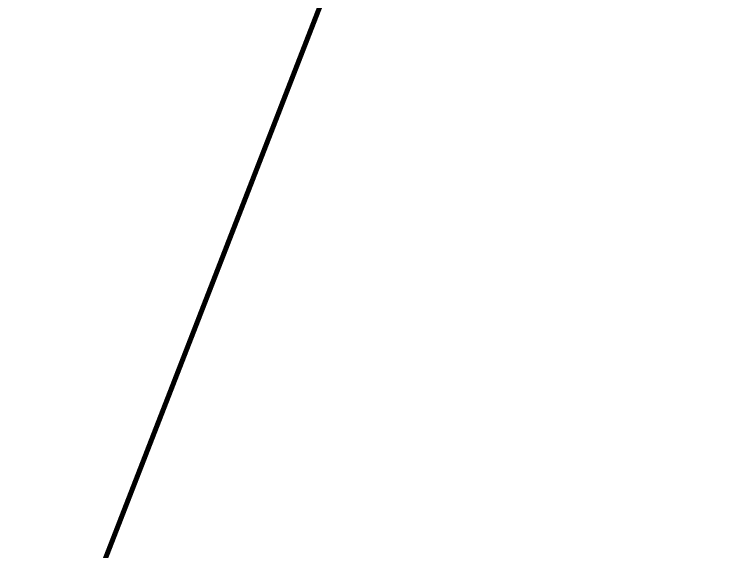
# Model space of a CAD drawing. Extents: x 671027 to 671614, y 802418 to 802669.
# Drawn here: x 671267.135 to 671271.354, y 802502.357 to 802505.558 of the extents above; entities that cross this region are included whole.
import ezdxf

# ---------------------------------------------------------------- set-up
doc = ezdxf.new("R2010")
doc.units = 0
for name, color, linetype in [('Pipe-Lateral-10 Bars-32mm', 7, 'Continuous'), ('ROAD BORDER', 7, 'Continuous'), ('Roads boundry', 7, 'Continuous')]:
    doc.layers.add(name, color=color, linetype=linetype)
doc.styles.get("Standard").update_dxf_attribs({"font": 'arial.ttf'})
doc.linetypes.add('32mm', pattern='A,0.5,-0.2,["32mm",Standard,S=0.1,R=0,X=-0.1,Y=-0.05],-0.5', length=1.2)

msp = doc.modelspace()

# ---------------------------------------------------------------- linework, layer by layer
at = {"layer": 'Pipe-Lateral-10 Bars-32mm', "color": 5, "linetype": '32mm', "const_width": 0.03}
msp.add_lwpolyline([(671277.0373, 802526.4075), (671265.8255, 802497.5476, 0.023581), (671256.2823, 802469.074, 0.000384), (671255.9087, 802467.7522, 0.000384)], format="xyb", dxfattribs=at)
at = {"layer": 'ROAD BORDER', "color": 0}
msp.add_arc((671797.0403, 802305.2487), 570, 151.058946, 165.030009, dxfattribs=at)
msp.add_arc((671797.0403, 802305.2487), 570, 151.058946, 165.030009, dxfattribs=at)
at = {"layer": 'ROAD BORDER'}
msp.add_arc((671797.0403, 802305.2487), 567.5, 151.049966, 165.02103, dxfattribs=at)
at = {"layer": 'Roads boundry', "color": 3}
msp.add_lwpolyline([(671248.591, 802451.9877, -0.061033), (671300.2366, 802580.0589, -0.480427), (671399.3167, 802596.5002), (671471.7579, 802531.1959, -0.720128), (671452.8187, 802487.7242, 0.224449), (671290.8347, 802427.9603, -0.764766), (671248.5694, 802451.907)], format="xyb", close=True, dxfattribs=at)
at = {"layer": 'Roads boundry'}
for centre in [(671797.0403, 802305.2487), (671797.0403, 802305.2488), (671797.0403, 802305.2487), (671797.0403, 802305.2488)]:
    msp.add_arc(centre, 570, 151.058946, 165.030009, dxfattribs=at)

doc.saveas('drawing.dxf')
